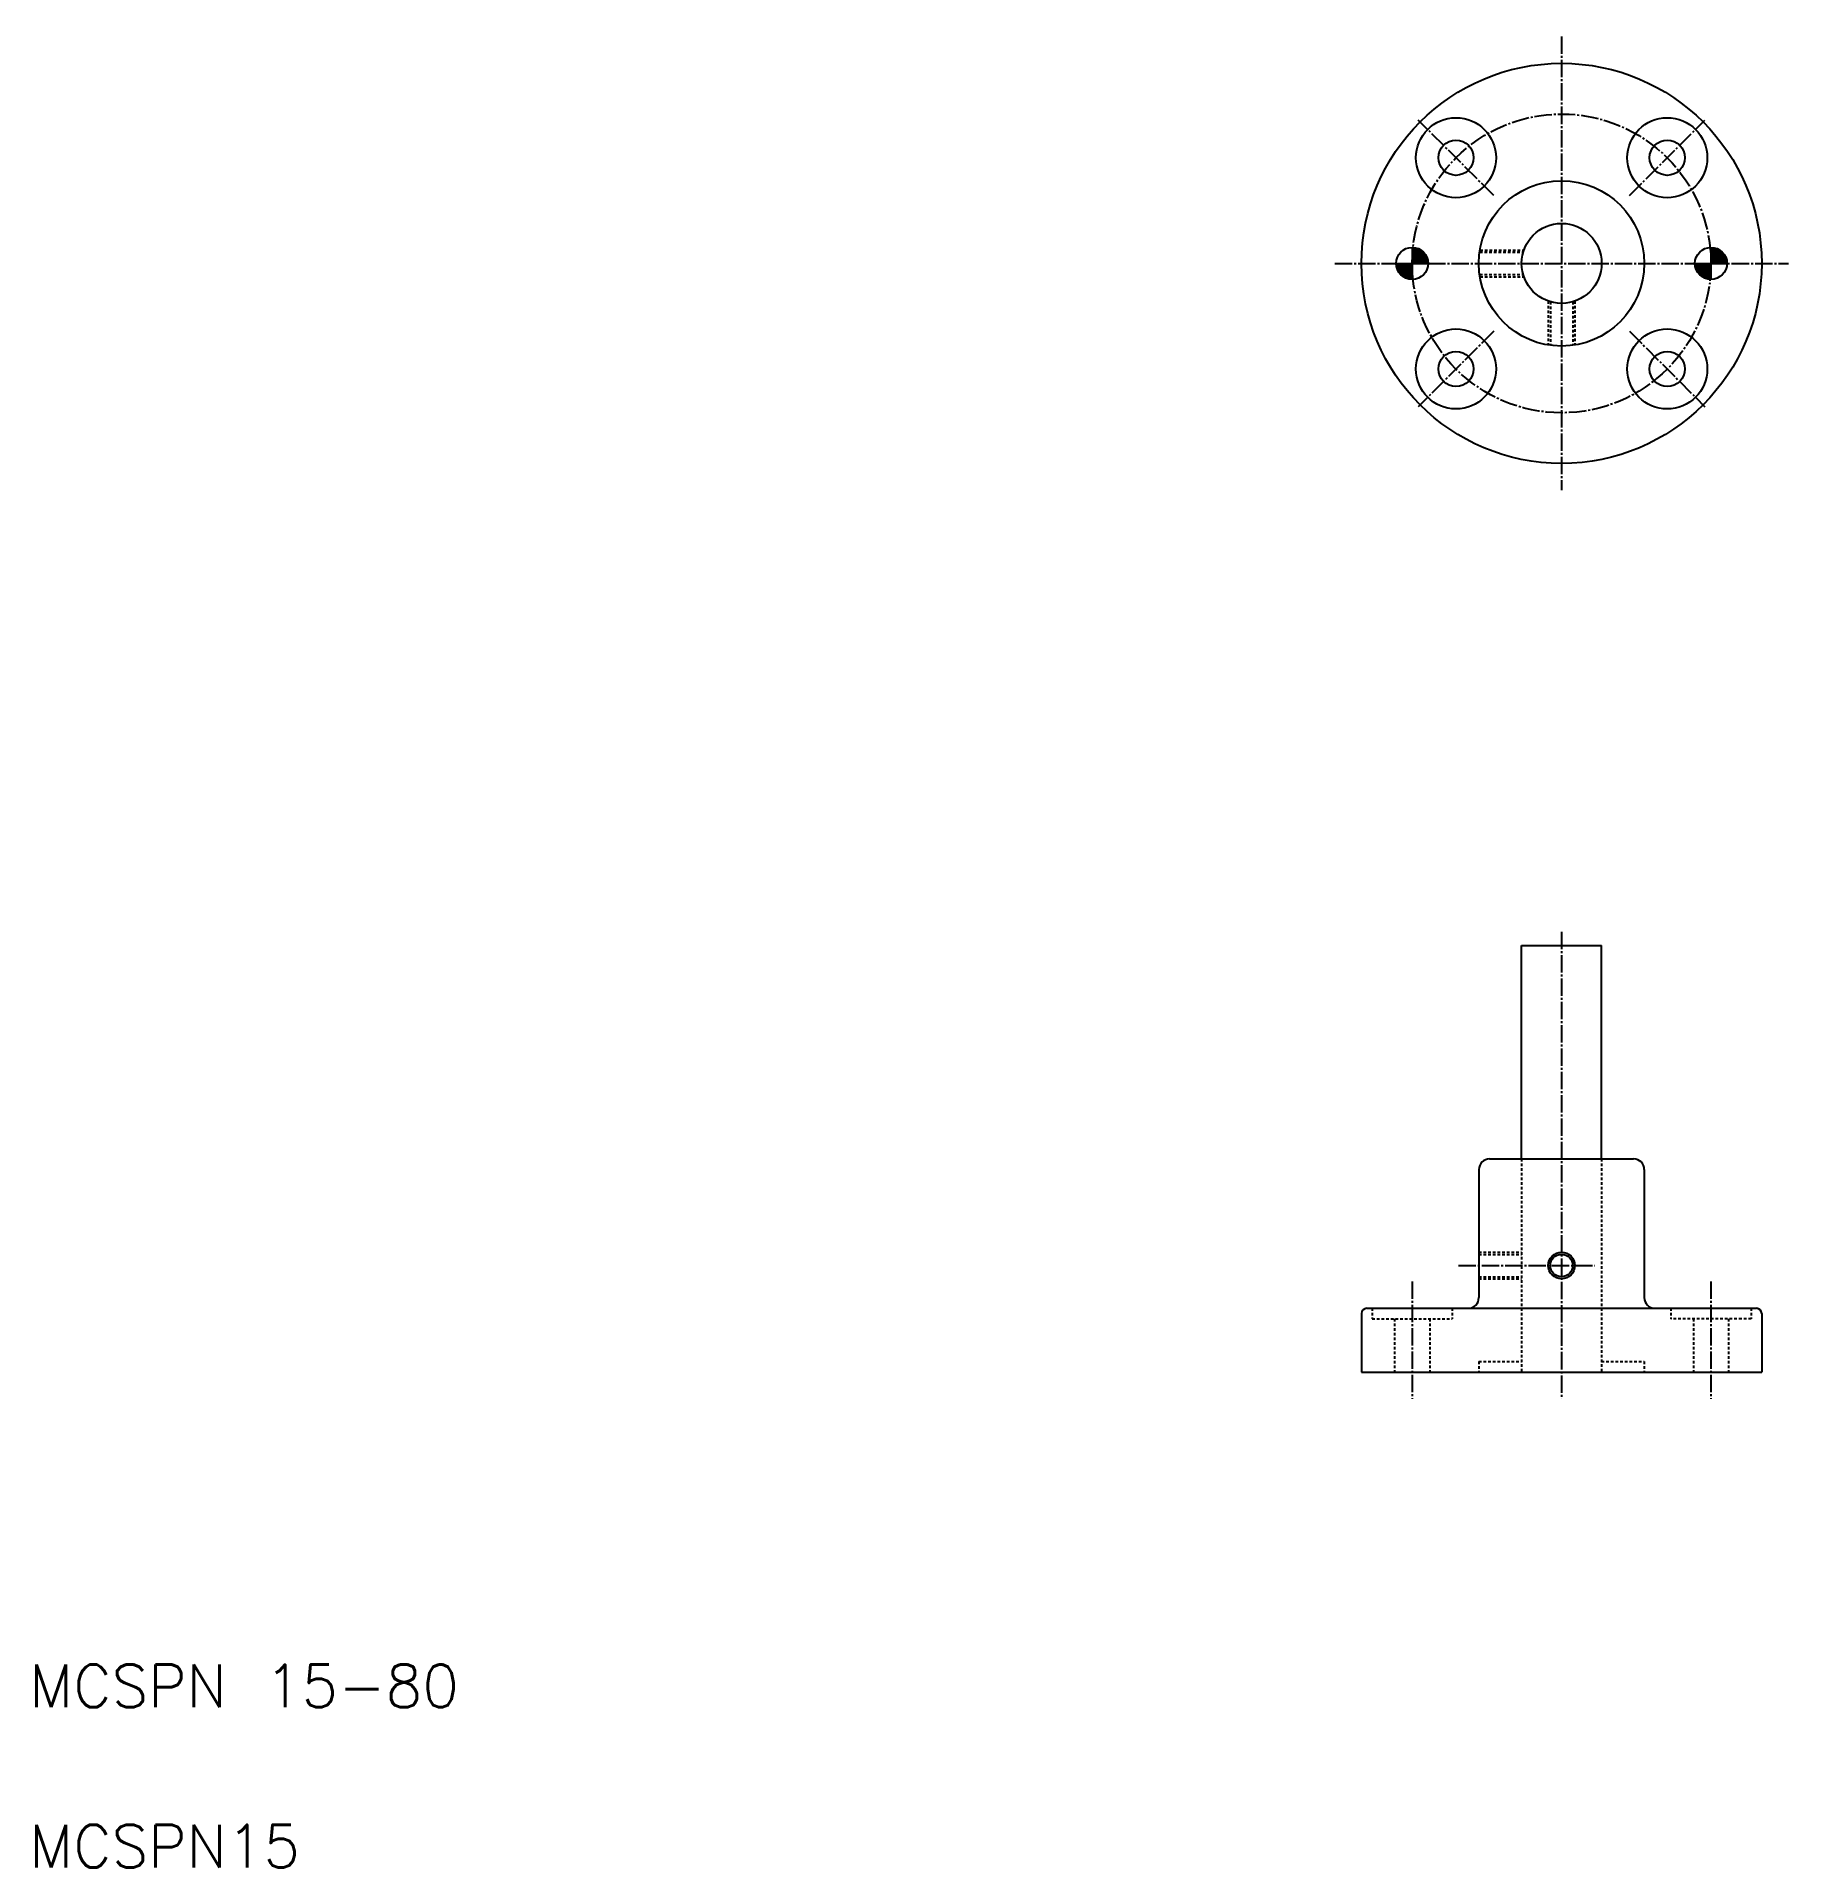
# Model space of a CAD drawing. Extents: x 21 to 350, y 20 to 363.
import ezdxf

# ---------------------------------------------------------------- set-up
doc = ezdxf.new("R2010")
doc.units = 0
doc.header["$LTSCALE"] = 0.25
doc.linetypes.add('CENTER', pattern=[17.5, 13, -1.5, 1.5, -1.5])
doc.linetypes.add('DASHED', pattern=[3.5, 2, -1.5])
doc.layers.get('0').update_dxf_attribs({"linetype": 'CONTINUOUS'})
doc.layers.add('CENTER', color=1, linetype='CENTER')
doc.styles.get("Standard").update_dxf_attribs({"font": 'txt', "bigfont": 'BIGFONT'})

msp = doc.modelspace()

# ---------------------------------------------------------------- linework, layer by layer
for p, q in [((279.17, 323.64), (279.17, 317.64)), ((279.17, 323.45), (280.25, 323.45)), ((279.17, 323.1), (280.9, 323.1)), ((279.17, 322.75), (281.32, 322.75)), ((335.17, 323.64), (335.17, 317.64)), ((335.17, 323.45), (336.25, 323.45)), ((335.17, 323.1), (336.9, 323.1)), ((335.17, 322.75), (337.32, 322.75)), ((276.17, 320.64), (282.17, 320.64)), ((276.2, 320.3), (279.17, 320.3)), ((276.26, 319.95), (279.17, 319.95)), ((276.36, 319.6), (279.17, 319.6)), ((276.52, 319.25), (279.17, 319.25)), ((279.17, 322.4), (281.61, 322.4)), ((279.17, 322.05), (281.83, 322.05)), ((279.17, 321.7), (281.98, 321.7)), ((279.17, 321.35), (282.09, 321.35)), ((279.17, 321), (282.15, 321)), ((279.17, 320.65), (282.17, 320.65)), ((332.17, 320.64), (338.17, 320.64)), ((332.2, 320.3), (335.17, 320.3)), ((332.26, 319.95), (335.17, 319.95)), ((332.36, 319.6), (335.17, 319.6)), ((332.52, 319.25), (335.17, 319.25)), ((335.17, 322.4), (337.61, 322.4)), ((335.17, 322.05), (337.83, 322.05)), ((335.17, 321.7), (337.98, 321.7)), ((335.17, 321.35), (338.09, 321.35)), ((335.17, 321), (338.15, 321)), ((335.17, 320.65), (338.17, 320.65)), ((276.74, 318.9), (279.17, 318.9)), ((277.03, 318.55), (279.17, 318.55)), ((277.44, 318.2), (279.17, 318.2)), ((278.09, 317.85), (279.17, 317.85)), ((332.74, 318.9), (335.17, 318.9)), ((333.03, 318.55), (335.17, 318.55)), ((333.44, 318.2), (335.17, 318.2)), ((334.09, 317.85), (335.17, 317.85)), ((299.67, 152.8), (299.67, 192.8)), ((299.67, 192.8), (314.67, 192.8)), ((314.67, 152.8), (314.67, 192.8)), ((293.67, 152.8), (320.67, 152.8)), ((299.67, 152.8), (314.67, 152.8)), ((303.42, 152.8), (303.42, 152.8)), ((307.17, 152.8), (307.17, 152.8)), ((291.67, 150.8), (291.67, 126.8)), ((322.67, 150.8), (322.67, 126.8)), ((269.67, 123.8), (269.67, 112.8)), ((270.67, 124.8), (343.67, 124.8)), ((344.67, 123.8), (344.67, 112.8)), ((269.67, 112.8), (344.67, 112.8))]:
    msp.add_line(p, q)
at = {"color": 3, "linetype": 'DASHED'}
for p, q in [((291.82, 322.74), (299.97, 322.74)), ((291.88, 323.14), (300.1, 323.14)), ((291.82, 318.54), (299.97, 318.54)), ((291.88, 318.14), (300.1, 318.14)), ((304.67, 313.57), (304.67, 305.35)), ((305.07, 313.44), (305.07, 305.29)), ((309.27, 313.44), (309.27, 305.29)), ((309.67, 313.57), (309.67, 305.35)), ((299.67, 152.8), (299.67, 112.8)), ((314.67, 152.8), (314.67, 112.8)), ((291.67, 135.3), (299.67, 135.3)), ((291.67, 134.9), (299.67, 134.9)), ((291.67, 130.7), (299.67, 130.7)), ((291.67, 130.3), (299.67, 130.3)), ((271.67, 124.8), (271.67, 122.8)), ((286.67, 124.8), (286.67, 122.8)), ((327.67, 124.8), (327.67, 122.8)), ((342.67, 124.8), (342.67, 122.8)), ((271.67, 122.8), (286.67, 122.8)), ((275.87, 122.8), (275.87, 112.8)), ((282.47, 122.8), (282.47, 112.8)), ((342.67, 122.8), (327.67, 122.8)), ((331.87, 122.8), (331.87, 112.8)), ((338.47, 122.8), (338.47, 112.8)), ((291.67, 114.8), (299.67, 114.8)), ((291.67, 114.8), (291.67, 112.8)), ((314.67, 114.8), (322.67, 114.8)), ((322.67, 114.8), (322.67, 112.8))]:
    msp.add_line(p, q, dxfattribs=at)
for centre, radius in [((307.17, 320.64), 37.5), ((287.38, 340.44), 7.5), ((326.97, 340.44), 7.5), ((287.38, 340.44), 3.3), ((326.97, 340.44), 3.3), ((307.17, 320.64), 15.5), ((307.17, 320.64), 7.5), ((279.17, 320.64), 3), ((335.17, 320.64), 3), ((287.38, 300.85), 7.5), ((326.97, 300.85), 7.5), ((287.38, 300.85), 3.3), ((326.97, 300.85), 3.3), ((307.17, 132.8), 2.1)]:
    msp.add_circle(centre, radius)
at = {"color": 3}
msp.add_circle((307.17, 132.8), 2.5, dxfattribs=at)
for centre, radius, start, end in [((293.67, 150.8), 2, 90, 180), ((320.67, 150.8), 2, 0, 90), ((270.67, 123.8), 1, 90, 180), ((289.67, 126.8), 2, 270, 0), ((324.67, 126.8), 2, 180, 270), ((343.67, 123.8), 1, 0, 90)]:
    msp.add_arc(centre, radius, start, end)
at = {"layer": 'CENTER', "color": 1, "linetype": 'CENTER'}
for p, q in [((307.17, 363.14), (307.17, 278.14)), ((294.45, 333.37), (280.3, 347.51)), ((319.9, 333.37), (334.04, 347.51)), ((264.67, 320.64), (349.67, 320.64)), ((294.45, 307.92), (280.3, 293.77)), ((319.9, 307.92), (334.04, 293.77)), ((307.17, 195.35), (307.17, 107.8)), ((287.86, 132.8), (313.38, 132.8)), ((279.17, 129.8), (279.17, 107.8)), ((335.17, 129.8), (335.17, 107.8))]:
    msp.add_line(p, q, dxfattribs=at)
msp.add_circle((307.17, 320.64), 28, dxfattribs=at)

# ---------------------------------------------------------------- texts
for s, p in [('MCSPN 15-80', (20, 50)), ('MCSPN15', (20, 20))]:
    msp.add_text(s, height=8).set_placement(p)

doc.saveas('drawing.dxf')
